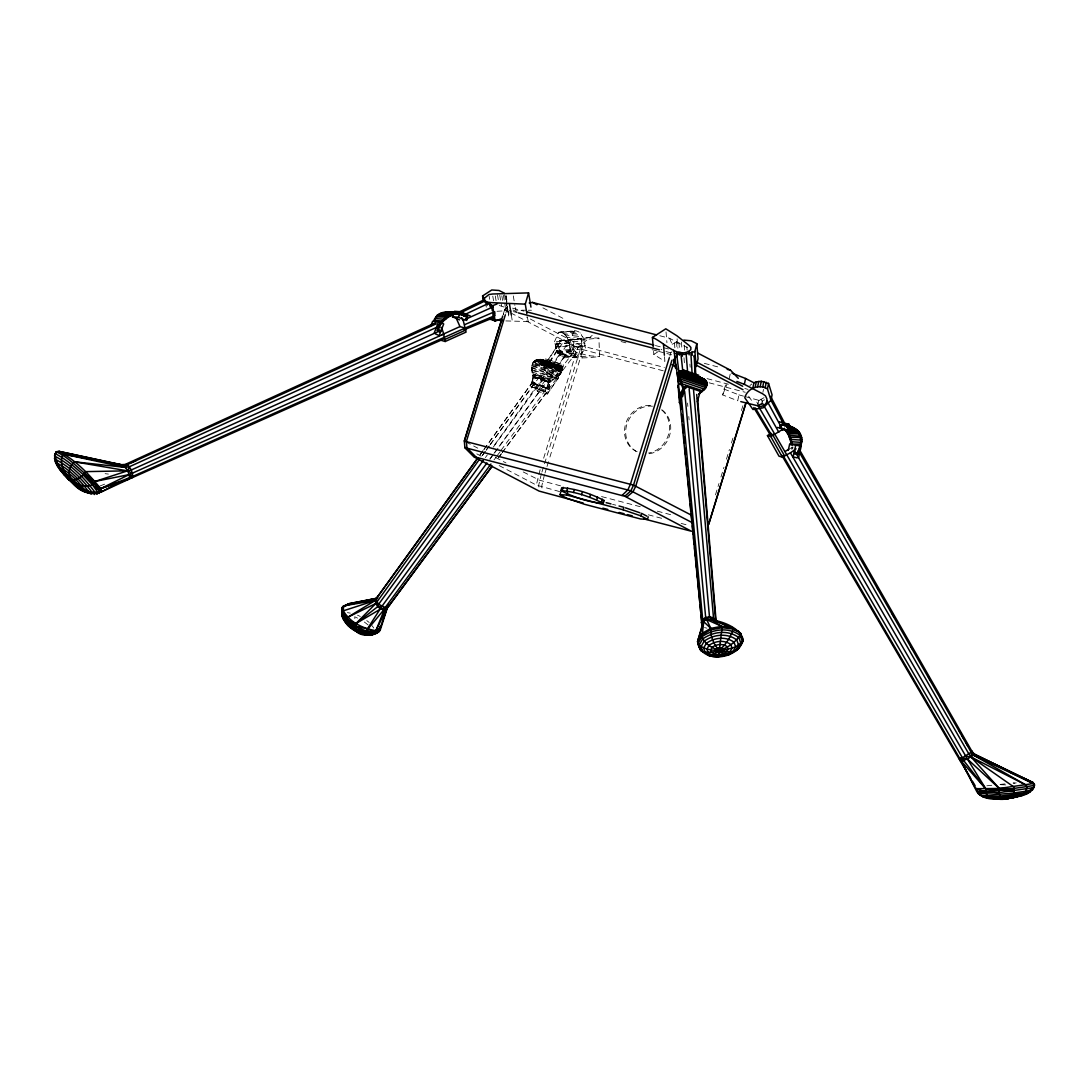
<?xml version="1.0" encoding="UTF-8"?>
<svg xmlns="http://www.w3.org/2000/svg" width="1089" height="1089" viewBox="0 0 1089 1089"><rect width="100%" height="100%" fill="white"/><g stroke="black" fill="none" stroke-linecap="round" stroke-linejoin="round"><path stroke-width="0.75" stroke-dasharray="5 3.75" d="M533.324 376.712L531.636 382.865L546.474 388.174L547.073 387.33L532.235 382.021L533.324 376.712L549.373 382.688L533.025 375.705L533.066 374.752L550.421 380.959L549.373 382.688L533.338 377.039L531.636 367.143L532.385 363.658L536.224 359.819L538.701 359.275L562.55 367.837C562.074 375.215 553.321 378.264 548.652 382.647L546.474 388.174L531.623 383.178C536.469 376.222 526.436 364.556 536.224 359.819L562.537 368.749C558.289 364.407 564.034 366.748 562.237 370.859C559.855 378.536 545.249 381.245 547.536 388.773L547.862 387.847L532.222 382.321L531.636 382.865L546.46 388.487M532.14 371.948L553.062 379.421L553.021 380.279L532.113 372.806L531.895 365.223L533.651 362.269L561.502 372.247L561.543 371.526L533.692 361.548L533.651 362.269L534.495 360.799L562.455 370.219L535.23 360.296L534.304 361.643L561.924 371.526L562.373 369.852L535.23 360.296L535.026 361.112M531.663 370.165L555.308 378.632L555.322 377.842L531.691 369.389M562.591 369.47L536.224 359.819L562.537 368.749L538.306 360.091L540.035 359.261L561.461 367.306L543.588 360.827L536.945 360.309L562.591 369.47L562.632 368.436L537.422 359.452L535.829 360.704M537.422 359.452L562.305 368.123L562.237 367.156L538.701 359.275L562.237 367.156L541.192 360.241L541.805 359.465C551.088 357.764 543.493 369.688 547.209 361.194L562.06 366.19L560.808 370.069L561.72 366.571L541.805 359.465L540.035 359.261L539.736 360.064L562.55 367.837M550.421 380.959L550.381 381.912L533.025 375.705M546.61 362.052L546.052 360.582L545.575 361.453L544.064 359.983L543.588 360.827L560.944 367.034L561.257 366.272L541.805 359.465L542.376 360.486L542.921 359.71L562.047 366.503M506.603 305.328L506.154 295.772L507.188 301.952M505.854 313.142L507.678 306.377L506.984 306.717L508.4 316.137L508.726 311.223M791.962 447.62L791.785 449.389L792.969 448.028L791.921 446.572M562.455 370.219L562.577 369.103L535.23 360.296M555.499 347.241L557.377 341.374L559.433 340.585L589.203 337.549L598.923 338.162L599.576 356.484C585.678 358.322 570.908 359.302 557.799 353.381L555.499 347.241L573.086 345.649L574.965 339.782L589.203 337.549M559.623 491.588L536.319 485.068L540.158 469.55M723.845 389.018L738.927 394.885L737.729 400.779L722.647 394.912L725.655 384.54M729.29 378.496L730.188 374.085M757.876 404.727L758.774 400.316L762.354 400.738L764.546 399.84M762.899 392.312L763.512 389.358M761.456 405.149L762.354 400.738M534.304 361.643L534.495 360.799L562.237 370.859M547.223 360.881L562.06 366.19L561.461 367.047L560.794 365.972L560.944 367.034M505.854 320.928L528.165 321.527L529.104 318.301M560.617 366.83L560.889 365.89L562.06 366.19L560.617 366.83L560.889 365.89M503.227 314.34L504.711 309.467L507.61 306.853L504.711 309.467L503.295 314.653M543.656 458.197L577.578 347.935L592.198 335.385M541.41 473.688L538.524 485.939L539.817 488.92M541.914 472.068L581.662 345.145L582.914 349.76L548.992 460.034M544.5 474.627L541.56 486.865L542.717 489.791M545.004 473.007L546.501 468.134M547.005 466.514L548.502 461.654M669.844 356.076L670.838 352.836L672.607 351.134M715.473 494.855L718.971 483.502M720.959 477.023L723.954 467.29M726.445 459.19L729.439 449.458M731.44 442.964L733.932 434.865M741.418 410.539L743.406 404.046M530.289 386.391L534.427 374.562L536.128 375.011L550.966 380.32L546.828 392.149L530.289 386.391L546.828 392.149M531.623 383.178L532.698 383.464L532.222 382.321M531.99 386.84L536.128 375.011M543.561 364.475L545.521 358.88L548.829 359.751L563.666 365.06L561.72 370.655L543.561 364.475L546.869 365.346L548.829 359.751M545.14 391.7L549.264 379.87L550.966 380.32M558.398 369.784L560.359 364.189L563.666 365.06M722.647 394.912L726.88 384.471M554.464 341.796L558.684 332.295L575.822 330.784L578.844 331.859L583.745 338.393L585.514 348.711L578.599 356.525L562.972 357.941L557.527 352.21L554.464 341.796L574.965 339.782M574.311 330.879L570.105 340.367L573.154 350.794L578.599 356.525M502.397 452.398L549.7 388.405L549.428 384.893L547.086 381.245L543.288 378.468L539.069 377.298L535.543 378.046L533.664 380.51L533.937 384.036L537.449 391.305L547.304 394.041L558.562 377.652L558.371 376.018L560.25 373.554L559.977 370.029L557.636 366.394L553.838 363.617L549.605 362.433L546.093 363.182L544.214 365.645L544.486 369.171L546.828 372.806L550.626 375.582L554.846 376.753L558.371 376.018L576.081 352.986L575.768 349.052L573.154 345.009L568.934 341.905L564.225 340.598L560.304 341.429L544.214 365.645M547.304 394.041L558.562 377.652M532.385 364.271L560.059 374.18L561.502 372.247M531.881 365.877L558.82 375.514L560.018 373.554L532.385 363.658M546.093 363.182L560.304 341.429M544.486 369.171L558.507 348.099L558.208 344.178M549.605 362.433L564.225 340.598M558.507 348.099L561.121 352.155L493.371 446.613M553.838 363.617L568.934 341.905M536.469 389.304L547.018 374.439L546.828 372.806L558.371 376.018L502.342 452.398M537.449 391.305L547.998 376.44L547.018 374.439M531.609 367.851L557.241 377.025L558.793 374.861L531.895 365.223M482.917 450.832L478.942 456.345L483.026 450.805M483.911 449.444L533.664 380.51M484.02 449.43L535.543 378.046M482.182 455.529L485.163 451.404M486.157 450.029L489.152 445.905M490.145 444.53L533.937 384.036M482.373 455.597L485.354 451.472M486.347 450.111L489.329 445.986M490.322 444.611L539.069 377.298M550.626 375.582L565.354 355.245L570.064 356.552L573.985 355.722L576.081 352.986M485.395 457.584L487.382 454.834M493.317 447.089L543.288 378.468M557.636 366.394L573.154 345.009M489.968 458.837L492.977 454.726M493.984 453.364L540.076 390.447L544.309 391.618L547.821 390.869L549.7 388.405M489.887 459.299L547.086 381.245M493.957 459.939L496.108 457.244M496.979 455.842L500.123 451.785M501.008 450.37L549.428 384.893M498.299 457.87L501.335 453.773M498.367 457.843L501.389 453.759M554.846 376.753L575.768 349.052M555.308 378.632L557.241 376.304L531.636 367.143M510.741 312.911L579.824 348.834L582.22 345.948L664.344 367.442M562.972 357.941L569.887 350.127L585.514 348.711M546.624 361.739L547.209 361.194L545.684 364.692L560.808 370.069M749.858 385.615L751.764 384.022M507.678 306.377L504.711 309.467L511.776 311.195M664.508 356.729L664.889 361.357L653.822 354.429L661.84 349.242M672.212 344.247L678.801 340.98L679.495 349.365M764.015 397.703L756.664 401.868L758.366 404.768M577.578 347.935L582.22 345.948M790.383 448.409L793.091 447.116M99.984 485.993L107.77 482.903M548.271 384.199L548.652 382.647L533.066 374.752L533.338 377.039M1004.997 783.903L998.531 784.597L1006.74 784.965M986.838 785.795L991.848 785.278M558.684 332.295L575.822 330.784M560.195 332.213L577.347 331.11M561.72 332.54L563.217 333.275L578.844 331.859M563.217 333.275L564.647 334.418L580.274 333.003M564.647 334.418L565.967 335.916L581.594 334.5M565.967 335.916L567.138 337.726L582.765 336.31M559.433 340.585L583.745 338.393M571.63 339.142L581.349 339.768L598.923 338.162M567.138 337.726L568.907 342.109L584.534 340.694M555.934 343.811L573.522 342.218M555.581 344.301L571.208 342.872M568.907 342.109L569.452 344.56L585.079 343.144M556.275 346.67L571.902 345.254M569.887 350.127L569.765 347.092L585.392 345.662M556.18 350.753L573.767 349.147L575.387 351.788L577.497 352.85L589.857 355.858L599.576 356.484M557.228 351.638L572.855 350.222M557.527 352.21L573.154 350.794M557.881 352.632L573.508 351.203M557.799 353.381L575.387 351.788M559.923 354.442L577.497 352.85M560.794 354.932L576.421 353.503M561.951 356.239L577.578 354.81M572.269 357.451L589.857 355.858M497.02 311.291L507.188 310.664M1016.268 782.923L1013.083 783.045L1016.105 783.345M526.722 310.229L515.669 310.147L515.151 306.989M528.301 310.229L531.459 310.256M105.102 473.674L108.396 474.083M347.405 612.631L350.331 613.121M499.266 305.492L505.405 307.466L508.005 309.82M704.529 627.577L706.952 628.176M659.825 335.739L669.612 338.311L687.431 347.636M512.538 308.133L524.04 311.155M655.428 345.553L662.003 347.268M663.637 347.704L668.564 348.997M513.409 311.617L516.69 312.475M665.923 351.543L670.838 352.836M621.111 341.565L627.645 343.28M652.12 349.678L657.021 350.971M658.654 351.393L665.188 353.108M666.808 353.53L671.709 354.81M704.352 363.358L719.039 367.211M707.047 378.632L728.391 384.213M744.822 388.514L748.102 389.386M663.269 370.804L579.824 348.834M709.184 382.824L745.257 392.271M560.549 485.83L539.409 480.167L520.828 470.72M601.55 496.57L640.904 506.875M657.307 511.163L673.696 515.465M612.59 504.33L615.816 505.173M648.323 514.811L664.739 519.113M681.169 523.414L689.378 525.565M547.059 387.63L547.862 387.847M738.927 394.885L743.501 396.137M745.026 396.559L758.774 400.316M547.998 376.44L557.854 379.176M545.521 358.88L560.359 364.189M533.12 362.283L561.039 372.275L560.985 373.01L533.079 363.018M534.427 374.562L549.264 379.87M532.698 383.464L547.536 388.773M581.295 345.662L526.532 317.049M357.519 615.176L360.323 616.483M357.573 618.116L354.715 616.769L354.946 619.764M542.907 307.86L563.68 318.737M513.014 309.97L517.52 312.325M509.257 312.135L504.792 309.793L506.984 306.717M634.574 450.424L635.758 451.05A24.434 21.971 -62.3 0 1 627.359 422.913A24.434 21.971 -62.3 0 1 652.515 406.224M465.874 441.916L477.758 448.151M495.577 457.489L505.977 462.934M476.791 453.868L484.224 457.761M499.116 465.561L536.319 485.068M561.121 352.155L565.354 355.245M540.076 390.447L536.278 387.67L547.821 390.869L548.012 392.516M366.762 620.594L369.171 622.459M364.339 622.023L368.041 624.882M372.057 625.685L373.718 627.985M748.619 396.205L753.166 402.726M542.921 359.71L543.588 360.827M760.993 399.132L762.64 402.072M669.612 338.311L672.594 345.621M573.086 345.649L573.767 349.147M561.257 366.272L561.461 367.306M527.375 316.79L528.165 321.527M513.314 295.936L514.879 305.41M511.326 315.102L512.375 321.418M506.371 298.822L506.875 301.912M508.427 311.168L508.931 314.258M505.691 295.922L507.229 305.192M504.575 294.656L506.371 305.478M503.349 295.119L505.405 307.466M501.811 295.772L502.587 300.401M499.742 295.105L501.539 305.914M497.469 294.683L499.007 303.954M495.304 296.058L496.067 300.7M492.786 296.154L493.562 300.795M489.138 296.154L489.655 299.312M485.531 302.524L486.307 307.152M569.452 344.56L569.765 347.092M687.554 403.066L687.853 406.442M688.779 416.529L689.092 419.891M689.922 364.134L690.181 367.224M686.86 346.778L687.132 350.127M684.178 345.131L684.736 351.842M683.987 357.764L684.396 362.8M681.387 342.096L682.068 350.481M677.099 338.829L677.875 348.085M676.514 341.796L677.072 348.494M674.431 342.817L674.853 347.854M666.032 331.9L666.931 342.708M653.563 351.339L653.822 354.429M581.349 339.768L581.989 358.077M557.241 376.304L557.241 377.025M661.799 410.049A24.434 21.971 -62.3 0 1 668.374 434.987A24.434 21.971 -62.3 0 1 648.581 453.038M637.133 451.731A24.434 21.971 -62.3 0 1 625.658 423.812A24.434 21.971 -62.3 0 1 651.331 405.598M661.84 409.777A24.434 21.971 -62.3 0 1 669.558 435.614A24.434 21.971 -62.3 0 1 648.282 453.854"/><path stroke-width="1.5" d="M976.724 788.382L976.724 791.417C983.585 801.341 997.864 799.095 1008.4 798.55C1017.289 796.44 1033.053 795.719 1034.427 784.448L1033.107 782.61L974.151 754.133L970.585 750.675L974.764 754.35L1033.216 783.549L1034.55 785.441L998.477 790.668L976.724 791.417L959.817 758.502L783.195 455.706M787.238 430.985L785.278 429.951L788.681 435.396L800.374 436.158L801.695 437.574L789.511 437.274L789.511 434.987L788.681 435.396L791.499 444.108L801.273 444.067C803.274 438.377 800.538 431.925 795.569 428.767C791.267 427.215 780.078 419.755 779.71 427.691L780.582 427.909L781.548 424.955L784.57 424.724L784.584 425.731C799.843 426.697 804.771 440.814 797.352 453.051L797.665 454.453L794.276 453.596L794.494 452.643L798.006 454.236L801.273 444.067M388.474 604.354L380.17 630.286C374.344 638.59 349.583 636.521 355.858 623.602L375.814 603.497L479.201 459.653M800.197 450.969L971.742 750.974L971.116 757.046L999.266 788.45L1013.832 789.035C1015.778 799.625 1002.465 800.306 995.863 798.713M116.618 484.02L101.495 491.806L100.664 488.621C84.738 477.989 72.473 462.294 55.24 453.718L55.171 456.373L57.554 463.41L57.009 465.03C66.361 477.921 83.594 500.082 101.495 491.806L128.938 479.174L129.645 477.703C128.924 472.667 126.569 466.623 121.478 464.717L58.847 451.322L56.165 451.772C50.598 462.648 62.536 472.708 69.274 479.99C75.59 481.352 82.437 476.955 85.541 471.632L127.59 470.843L131.361 469.958L442.311 329.763L440.827 327.095M376.957 632.94L370.26 635.295C356.321 634.737 338.461 623.112 342.259 607.363L348.221 603.851L376.454 598.324L477.091 459.041M341.823 609.391L342.082 616.619L347.282 624.528L354.538 630.123L362.95 634.057L364.121 633.58L383.845 609.799L388.12 606.9L492.228 466.078L389.671 604.871L386.364 608.955L383.845 609.799C379.217 609.296 375.419 605.089 375.337 600.447L378.006 596.323L375.337 600.447L347.731 617.245L346.683 621.302C356.688 626.107 367.088 634.397 378.795 631.865L373.786 633.989C360.963 632.804 348.521 625.59 341.769 614.523L342.259 607.363L346.098 605.729M389.671 604.871L387.507 606.736L380.456 627.427L375.868 630.708C363.182 628.489 349.828 622.513 343.375 610.806L375.337 600.447L376.454 598.324L343.43 605.892L343.375 610.806L342.205 612.603L347.078 619.491L365.169 632.532M706.584 381.79L705.386 381.327L705.454 380.197L704.583 380.551L704.665 379.517L679.25 371.444L679.032 372.479L706.584 381.79L705.291 388.297L698.839 394.123L705.713 387.589L706.992 383.451L706.094 380.959L702.364 378.223L680.924 370.913C674.418 374.221 683.171 385.234 683.293 390.788L682.013 394.994M448.545 313.06L446.966 312.053L448.491 312.08L448.545 313.06L446.667 313.033L446.966 312.053L455.76 312.924L454.698 314.136L454.576 313.169L442.488 312.638L457.012 312.788L456.944 313.782C450.533 313.455 433.299 327.149 440.677 331.383L440.337 332.281C430.7 328.674 447.974 314.653 453.555 313.441C458.115 311.74 470.598 314.299 466.609 320.438L465.765 320.071L466.623 317.076L460.429 314.163L442.488 312.638L436.948 315.524L433.817 320.411L442.216 321.024L442.638 322.113M448.491 312.08L450.465 312.271L450.397 313.251L448.491 312.08L458.17 312.788L458.238 313.768L454.018 313.564M438.118 329.926L438.404 326.673L440.174 325.271L439.384 324.59L440.868 324.223L440.392 322.997M680.707 395.225L680.965 394.286C687.635 388.569 678.066 379.87 679.032 372.479L706.094 380.959L705.863 381.967M683.824 373.173L679.277 371.635L680.271 370.777L704.665 379.517L679.509 371.036L678.746 372.329L679.686 371.58L700.84 378.673L700.785 377.624L680.271 370.777L680.189 371.703L681.578 371.894M791.826 441.127L791.499 444.108L792.438 443.482M684.682 391.455L705.672 617.517L710.79 628.367C710.055 639.012 717.12 652.869 728.051 655.129L732.638 651.453M678.951 372.275L676.759 355L674.962 358.88L678.746 384.049L678.079 385.669L679.522 402.876L680.121 399.295L677.195 372.642M977.051 790.546L978.194 793.527L998.858 792.669L1034.182 787.551L1034.427 784.448M740.779 401.61L761.157 406.619L764.437 405.271L766.561 402.508L766.955 399.064L765.499 395.865L762.599 393.782L744.372 384.363L745.57 378.482L731.999 373.2M752.812 388.228L753.928 382.77L756.27 381.885L761.293 381.286L768.548 383.396L772.074 394.871L770.971 400.33L763.09 407.858L752.962 409.491L744.781 397.757C747.231 388.297 759.224 383.764 767.446 388.855L770.971 400.33M755.167 387.344L756.27 381.885M757.645 386.84L758.747 381.381M760.176 386.745L761.293 381.286M762.708 387.058L763.811 381.599M765.145 387.766L766.261 382.307M767.446 388.855L768.548 383.396M781.534 429.692L787.796 430.101L789.117 424.329L778.73 421.674M788.245 450.342L789.634 444.244L801.232 446.027L798.455 458.21M795.896 444.652L793.119 456.849L797.121 457.87M99.126 493.44L100.664 488.621L129.142 474.613L443.795 334.064L442.311 329.763M696.81 343.661L698.049 358.757L696.157 366.625L694.905 351.529L696.81 343.661L691.134 340.789L683.769 340.108M682.122 393.81L683.089 386.541L686.233 387.602M683.225 373.064L684.015 370.246L698.852 375.269M681.714 392.653L683.375 386.69M682.517 396.764L685.43 386.336L700.268 391.346L697.355 401.773M683.32 390.583L680.924 392.231L679.318 395.729L702.051 625.372L701.37 622.432L706.611 619.587C718.087 619.423 740.547 626.801 743.202 639.951C738.451 659.907 700.486 664.413 697.573 641.625L702.391 624.705L705.672 617.517L709.484 616.864L713.118 617.762L715.596 619.981L696.715 394.436M679.073 374.017L679.277 375.419L706.911 384.757L706.502 385.383L706.992 383.451L678.597 373.976L679.032 372.479L678.597 373.323L679.1 371.948L705.454 380.197L679.25 371.444L678.651 372.778L679.1 371.948L706.094 380.959L705.386 381.327M525.279 304.158L528.573 292.887L492.432 294.016L488.866 294.575L484.401 298.236L484.687 300.373L486.715 301.952L489.941 302.551L525.279 304.158L526.858 313.632M680.639 371.907L680.924 370.913L700.785 377.624L699.696 378.359L699.723 377.325L697.273 376.862M703.494 379.816L703.753 378.918L679.849 370.832L678.951 371.907L682.163 372.983M502.723 315.96L464.309 440.814L464.88 447.62L474.423 457.189L539.123 491.098L583.187 503.023M501.798 319.526L464.39 441.14L633.526 485.122L692.209 515.587M505.35 314.762L466.446 441.249L466.895 447.729L476.247 457.285L624.787 496.285L691.542 531.282L643.79 518.881M560.876 490.594L561.774 487.681C576.244 488.73 591.204 493.807 604.123 500.504L603.238 503.417C588.768 502.369 573.808 497.292 560.876 490.594C575.346 491.643 590.306 496.72 603.238 503.417M648.254 516.853L647.479 519.344L640.672 518.99L584.398 504.261L566.702 498.19L560.005 494.678L560.767 492.187M562.278 490.241L563.176 487.314M566.702 490.908L567.6 487.995M560.005 494.678L566.811 495.032L567.587 492.541M573.454 492.5L574.352 489.587M581.526 494.787L582.424 491.874M589.666 497.401L590.565 494.488M596.649 499.96L597.548 497.047M601.414 502.07L602.312 499.157M669.34 357.696L630.436 484.183L627.863 489.873L622.023 495.454M566.811 495.032L623.085 509.775L623.847 507.283L619.028 506.017M671.94 360.255L633.526 485.122L630.899 490.799L624.787 496.285M674.186 361.153L635.772 486.007L633.104 491.67L626.774 497.088M647.479 519.344L640.781 515.832L641.544 513.341L646.907 516.145M745.965 402.535L708.626 524.476L746.047 402.862M689.146 388.964L709.484 616.864L713.676 619.764L739.281 631.811L741.718 637.664L740.915 633.553L732.067 627.591L721.639 626.325L710.79 628.367L703.753 621.696L702.446 633.158L698.253 639.366L703.753 621.696L702.704 619.559L680.924 392.231M707.714 654.19L709.198 655.809C719.802 658.232 730.106 654.816 738.682 648.377L743.202 639.951L740.289 635.513C729.154 626.883 712.723 628.911 701.792 636.915L698.008 643.463L701.125 651.127C715.323 655.401 734.068 646.512 740.915 633.553M94.335 494.542L95.056 492.446C84.547 477.948 71.071 464.772 55.171 456.373L54.45 458.483L56.342 461.137M341.769 614.523L347.078 619.491L355.858 623.602L377.76 606.641L378.618 604.259L483.393 460.32M430.945 325.625L432.632 321.282L438.595 321.704L443.699 323.937L439.194 335.548L435.369 333.874M434.089 333.316L438.595 321.704M459.544 319.894L452.439 316.79L454.562 311.304L460.524 311.74L470.475 316.082M452.439 316.79L458.401 317.226L460.524 311.74M738.682 648.377L743.202 639.951M436.948 315.524L436.063 317.811L435.668 316.885L448.192 317.185L447.77 316.314L436.948 315.524L437.37 316.395L438.363 314.449L451.527 315.266L451.214 314.353L439.983 313.55L438.813 315.293L438.363 314.449M706.911 384.757L706.108 386.758L706.516 386.105L679.604 377.012L679.277 375.419M486.96 462.934L381.735 606.546L367.401 628.87L355.831 626.229M785.278 429.951L796.535 430.686L796.93 429.801L787.497 429.148M677.943 380.483L679.55 376.998L680.121 378.945L705.713 387.589L705.291 388.297L706.516 386.105M701.37 622.432L702.704 619.559L705.672 617.517M1009.816 798.142C1001.703 799.122 988.717 801.218 984.987 791.553L986.076 789.212L967.413 759.019L790.423 452.847L782.324 457.067L779.03 456.223L767.446 435.641L770.917 433.218L770.195 434.756L774.783 434.198L784.502 428.276M435.45 327.871L129.537 466.677L127.59 470.843L95.015 481.433C81.416 472.381 71.261 458.551 56.165 451.772L54.477 455.951M386.364 608.955L375.038 632.586L372.234 634.955L364.121 633.58L354.769 629.211L346.71 623.003L346.683 621.302M384.621 612.44L388.12 606.9L380.687 608.969L355.858 623.602M104.803 461.75L121.478 464.717L127.604 464.513L131.361 469.958L132.899 476.342L132.177 477.731L128.938 479.174L100.664 488.621C88.985 474.11 75.509 460.007 58.847 451.322L123.03 465.275L127.604 464.513L436.199 323.841M443.795 334.064L444.162 337.508L443.305 339.183L132.177 477.731L129.645 477.703L100.664 488.621M466.623 317.076L467.807 316.545L463.778 315.824L460.361 313.169L450.465 312.271L454.821 313.196M120.743 466.051L121.478 464.717L127.604 464.513L125.412 467.412L74.678 461.818C61.923 472.49 73.807 490.05 87.528 492.636L88.086 491.016C80.041 479.922 69.723 469.849 57.554 463.41C63.897 474.246 72.405 484.36 83.472 490.486L83.907 489.22C77.591 480.494 69.492 472.585 59.922 467.521L59.487 468.787L64.619 475.457M789.416 427.256L794.126 427.882L793.677 428.671L787.81 428.276M701.656 634.982L697.573 641.625L700.173 649.779L710.613 655.769C721.367 650.841 729.753 640.25 733.224 629.047L722.116 627.7L710.559 629.878L701.656 634.982C704.583 647.683 721.272 652.447 732.938 651.576L735.66 646.866L742.467 641.843L740.289 635.513M732.938 651.576L735.443 650.882L738.655 645.341L736.817 639.978C727.37 632.668 713.445 634.383 704.188 641.176L700.976 646.716L702.813 652.08M706.584 384.172L706.884 382.688L679.019 373.255L678.597 373.976M490.935 464.037L385.22 607.512L375.868 630.708L366.38 631.13L373.786 633.989M681.292 384.594L681.809 383.75L702.732 390.815L702.214 391.659M699.859 393.347L700.431 392.408L698.934 394.136M463.778 315.824L464.282 314.993M680.353 381.967L680.121 378.945M347.377 605.198L348.221 603.851L377.57 598.188M679.509 371.036L678.951 371.907L682.027 372.901M986.471 797.965L1001.363 797.339L1026.832 793.65L1034.06 786.571M698.253 639.366L702.446 633.158L710.79 628.367M451.214 314.353L452.602 314.803L453.555 313.441L456.944 313.782L458.17 312.788L450.465 312.271M679.277 371.635L679.849 370.832L702.364 378.223M680.271 370.777C678.352 372.833 683.388 369.647 681.129 372.22M477.948 457.72L376.454 598.351L376.685 601.264L378.618 604.259L385.22 607.512M705.713 387.589L704.011 389.957L704.474 389.181L680.843 381.191M788.599 433.218L786.598 431.72L798.278 432.483L798.863 431.734L798.999 433.476L800.388 433.98L787.851 433.762L788.599 433.218L788.681 435.396M796.535 430.686L798.046 430.822L797.447 431.557L785.945 430.795M84.588 473.416L94.403 483.707L99.698 491.003L96.812 494.243L97.588 492.01L99.698 491.003L101.495 491.806M701.792 636.915L697.573 641.625L699.71 645.464M130.653 477.281L128.938 479.174L127.195 478.561M974.764 754.35L967.413 759.019L960.498 761.334L781.779 455.338M652.42 337.44C663.718 341.919 678.733 360.064 690.794 349.746L690.902 347.473L689.214 345.54L676.854 335.739L665.787 328.81L652.42 337.44L653.182 346.71M380.456 627.427L375.038 632.586L380.17 630.286L380.143 626.338M457.012 312.788L455.706 313.931L455.76 312.924L445.455 312.135L445.006 313.156L443.944 312.325L453.555 313.441L453.664 314.435L454.576 313.169L445.455 312.135L446.667 313.033M790.423 452.847L796.073 448.859M798.645 451.05L971.157 752.24L962.417 757.753L958.647 758.203L986.076 789.212L1013.859 791.063M799.762 432.932L787.238 432.714M83.132 474.94L92.579 484.945L97.588 492.01C81.92 494.869 74.91 477.908 62.958 471.823L62.658 472.694C69.655 481.501 83.445 490.254 94.403 483.707L95.015 481.433L129.142 474.613L132.899 476.342L465.044 328.088L495.1 315.524M797.012 453.283L800.292 446.354L799.244 447.048M483.339 300.564L482.577 295.936L491.765 289.973L498.98 290.477L504.316 293.118M785.155 451.499L789.035 449.063M767.446 435.641L770.753 436.471L774.783 434.198L758.012 405.516M801.109 440.106L801.803 441.78L800.946 442.352L790.954 441.698L791.118 438.894L790.274 439.398L801.109 440.106L801.926 439.602L800.891 438.023M735.443 650.882L737.389 649.806L740.956 643.64L738.914 637.691C728.418 629.565 712.941 631.47 702.65 639.012L699.084 645.164C709.484 652.706 724.171 650.854 735.66 646.866L734.095 642.306C726.064 636.085 714.221 637.541 706.339 643.313L703.617 648.037L705.182 652.583M789.511 437.274L790.328 436.825M800.374 436.158L801.191 435.75L799.639 434.525M459.681 311.753L484.428 299.625M460.089 313.019L485.013 300.945M759.523 404.809L762.545 403.366L778.839 432.265M465.411 314.258L489.084 303.137M126.079 464.064L435.886 322.589M131.524 462.634L136.152 460.524M440.868 340.244L445.197 341.51L466.078 332.104L463.193 320.343L493.031 306.894M442.08 334.663L459.98 326.591L465.044 328.088M445.197 341.51L444.816 339.482L465.697 330.062M1025.334 793.568L1022.612 795.351L1011.096 797.339L995.21 798.754L987.859 797.57M464.676 324.645L494.692 311.685L494.964 314.245M129.645 477.703L132.899 476.342M464.186 329.763L494.134 317.389M482.577 295.936L485.054 302.279L492.609 305.669L497.02 304.008M489.506 318.41L495.182 321.119L501.049 318.9M1020.924 795.324L1010.973 798.169L998.572 798.781M978.194 793.527L984.987 791.553L998.858 792.669C999.62 798.618 1006.141 800.224 1010.905 797.638M434.987 319.513L434.593 318.519L444.094 319.213L446.367 318.56L445.959 317.634M123.03 465.275L64.918 454.385L62.618 455.039C57.731 467.671 69.614 480.671 79.184 487.641L79.483 486.769L70.554 480.331L66.552 476.152L72.092 480.372L74.814 484.21L67.681 478.466L60.616 470.121L55.308 461.545L55.947 459.653C70.268 467.208 82.396 479.065 91.844 492.105L91.204 493.998L82.968 490.322L73.276 482.618M694.905 351.529L684.382 354.469L674.431 353.285L673.696 350.277M602.721 500.858L604.123 500.504M1013.736 797.339L1016.377 796.699M959.654 758.407L975.907 788.695L999.266 788.45L1033.216 783.549L1033.107 782.61L974.151 754.133L971.742 750.974L973.852 755.33L1026.151 785.115L1027.009 787.116C1026.423 794.725 1017.194 797.053 1010.973 798.169M723.069 655.66L729.167 654.516M129.537 466.677L125.412 467.412L64.918 454.385M702.228 379.19L703.753 378.918M680.012 370.954L684.015 370.246M343.43 605.892L375.337 600.447L376.685 601.264M529.2 302.933L532.507 302.415L656.558 334.895M436.934 330.471L438.282 330.321M447.77 316.314L449.934 316.096L449.471 315.252M377.76 606.641L381.735 606.546M794.126 427.882L787.238 427.528M456.277 314L460.429 314.163L460.361 313.169L453.609 312.883L460.946 313.414M452.439 312.611L459.204 312.897L460.429 314.163L453.841 313.7M453.637 313.646L459.408 313.904L459.204 312.897L458.238 313.768L453.541 313.455L459.408 313.904M782.841 423.92L789.117 424.329M787.279 426.098L790.668 426.33L790.355 427.187L787.429 426.983M458.986 314.585L461.777 314.789L461.545 313.686M789.457 426.888L792.629 427.119L792.03 427.854L787.538 427.31M502.601 320.67L489.601 319.336M787.674 426.03L790.668 426.33L781.548 424.955M787.211 426.874L792.629 427.119L789.648 426.725M708.231 655.279L712.628 655.809M715.555 656.163L718.441 656.926L722.116 627.7L721.639 626.325L710.545 619.096L709.484 616.864L706.611 619.587L721.639 626.325M787.265 427.827L795.569 428.767L795.242 429.665L787.851 428.617M363.712 633.812L354.837 630.626L348.385 625.848L343.117 618.783M965.766 756.147L971.116 757.046L1026.151 785.115M74.678 461.818L127.59 470.843L132.599 473.511M464.88 447.62L630.899 490.799L692.631 522.87M464.799 447.307L474.355 456.904L476.247 457.285M689.242 374.085L692.182 374.82L690.93 354.17M678.746 384.049L681.768 384.798M774.783 434.198L962.417 757.753L967.413 759.019L999.266 788.45L998.858 792.669M777.423 427.446L787.796 430.101M789.634 444.244L792.302 444.925M527.321 312.012L653.781 345.118M518.337 312.911L659.362 349.828M727.207 369.348L730.474 370.192L738.301 378.332M606.165 502.655L610.983 503.908M602.843 508.168L607.757 509.448M619.219 512.456L624.133 513.736M627.4 514.593L632.314 515.887M378.618 604.259L375.814 603.497L347.731 617.245L342.205 612.603M438.404 326.673L439.316 326.945M74.106 484.278L75.604 484.728M736.069 630.817L739.281 631.811L733.088 629.17M975.907 788.695L984.987 791.553M683.184 372.724L690.685 375.283M681.401 371.131L689.228 373.813M625.454 507.828L639.937 512.783M623.085 509.775L640.781 515.832M983.911 796.399L986.375 797.257M736.831 381.436L744.372 384.363M710.545 619.096L732.067 627.591M458.401 317.226L464.077 319.717M1010.075 772.224L1033.107 782.61M1033.216 783.549L973.852 755.33L971.157 752.24M683.089 386.541L685.947 387.915M671.981 364.856L676.242 366.952M745.57 378.482L753.983 382.824M697.818 353.081L730.474 370.192M696.13 361.847L742.712 386.255M696.974 365.564L743.025 389.699M532.507 302.415L536.959 304.743M959.817 758.502L963.779 760.694L986.076 789.212M69.274 479.99L67.681 478.466M702.364 650.119L699.683 648.091L698.008 643.463M83.363 489.41L85.827 491.302M352.006 627.632L354.238 629.347M92.579 484.945L99.698 491.003M344.845 620.961L349.991 626.896M753.779 407.572L770.195 434.756M960.498 761.334L970.748 778.417M972.463 781.262L975.023 785.537M755.344 407.967L771.611 435.11M794.303 450.397L968.965 754.133L971.116 757.046L1013.777 786.911L1013.832 789.035M829.11 503.567L830.784 506.508M832.472 509.448L834.16 512.388M846.793 534.454L849.311 538.864M858.581 555.05L860.269 557.99M877.108 587.407L878.796 590.347M892.259 613.883L893.946 616.823M910.785 646.24L912.473 649.18M928.468 677.127L931 681.551M940.27 697.722L941.944 700.663M958.796 730.079L960.471 733.033M962.159 735.973L963.847 738.914M966.365 743.324L968.053 746.264M772.972 435.328L784.556 455.91M770.753 436.471L782.324 457.067M461.709 317.675L463.193 320.343M459.98 326.591L456.264 318.301M766.874 400.629L782.732 429.815M770.604 399.54L783.045 423.09M770.617 396.355L785.319 424.492M962.417 757.753L963.779 760.694M444.094 319.213L444.489 320.207M452.602 314.803L452.289 313.891L441.086 313.088L441.399 314L439.983 313.55L440.296 314.462M444.162 337.508L444.816 339.482M713.676 619.764L693.557 390.066M673.451 359.343L674.2 362.351M674.935 365.373L675.684 368.381L674.431 353.285M694.796 358.213L694.183 355.572L695.122 375.814M679.318 395.729L680.121 399.295L679.522 402.876M528.573 292.887L530.942 307.098M509.489 304.049L511.326 315.102M492.609 305.669L495.182 321.119M491.33 304.648L492.364 310.828M492.881 313.918L493.902 320.084M489.941 302.551L490.458 305.71M489.751 303.872L490.268 306.962M486.715 301.952L487.232 305.111M483.788 297.447L484.292 300.537M798.046 430.822L798.278 432.483M676.092 364.488L676.745 369.375M1032.603 788.763L1032.726 789.675L1025.77 791.227L1013.587 792.996L987.165 795.351L979.991 795.297L979.869 794.385L982.782 796.794L1000.301 796.073L1023.973 793.132L1030.248 791.73L1030.14 790.913M680.761 352.251L682.803 371.335M680.448 402.658L681.101 409.41M681.591 414.473L682.259 421.225M682.585 424.601L683.402 433.027M683.729 436.403L684.382 443.155M684.872 448.219L685.526 454.971M685.852 458.333L686.669 466.773M686.996 470.149L687.649 476.9M688.139 481.964L688.793 488.702M689.119 492.078L689.936 500.518M690.263 503.894L690.916 510.646M691.243 514.008L692.073 522.448M692.4 525.824L693.217 534.263M693.543 537.639L694.197 544.377M694.523 547.753L695.34 556.193M695.667 559.569L696.484 568.009M696.81 571.371L697.464 578.123M697.79 581.499L698.607 589.939M698.934 593.314L699.751 601.741M700.077 605.116L700.731 611.868M701.071 615.244L701.888 623.684M697.532 398.002L716.126 621.22M691.964 351.951L692.236 355.313M688.901 351.788L689.16 354.878M686.043 352.959L687.635 372.125M682.15 353.122L682.408 356.212M679.1 352.074L679.345 355.164M676.745 353.19L677.018 356.552M663.487 344.369L664.372 355.177M379.925 627.141L380.17 630.286M695.095 359.547L695.721 374.453M678.079 385.669L678.148 387.63M709.048 645.369L706.897 649.071L708.136 652.651C714.438 657.538 723.749 656.395 729.943 651.862L732.08 648.159L730.855 644.565C724.539 639.679 715.242 640.836 709.048 645.369M712.192 647.247L710.709 649.793L711.553 652.257C715.909 655.632 722.306 654.843 726.581 651.712L728.051 649.167L727.207 646.689C722.865 643.327 716.453 644.116 712.192 647.247M715.65 648.867L715.323 651.426L718.999 652.57L722.987 651.154L723.736 649.847L723.314 648.595L719.638 647.451L715.65 648.867M1008.305 797.829L1005.324 798.142L1008.305 797.829M1012.416 797.652L1006.876 798.55L1012.416 797.652"/></g></svg>
